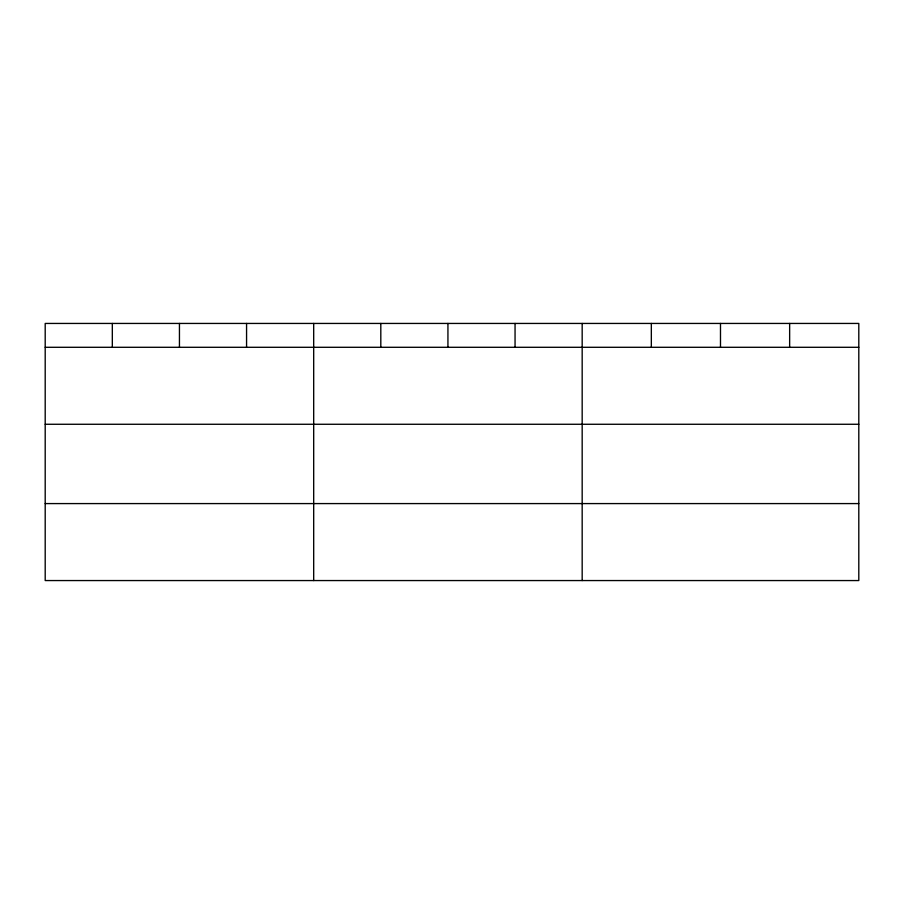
<?xml version="1.0" encoding="UTF-8"?>
<svg xmlns="http://www.w3.org/2000/svg" width="904" height="904" viewBox="0 0 904 904"><rect width="100%" height="100%" fill="white"/><g stroke="black" fill="none" stroke-linecap="round" stroke-linejoin="round"><path stroke-width="1.36" d="M858.8 424.27L858.8 323.44L45.2 323.44L45.2 580.56L858.8 580.56L858.8 424.27L45.2 424.27M45.2 347.294L858.8 347.294M45.2 503.584L858.8 503.584M789.644 323.44L789.644 347.294M720.488 323.44L720.488 347.294M651.332 323.44L651.332 347.294M582.176 323.44L582.176 580.56M515.054 323.44L515.054 347.294M447.932 323.44L447.932 347.294M380.81 323.44L380.81 347.294M313.688 323.44L313.688 580.56M246.566 323.44L246.566 347.294M179.444 323.44L179.444 347.294M112.322 323.44L112.322 347.294"/></g></svg>
